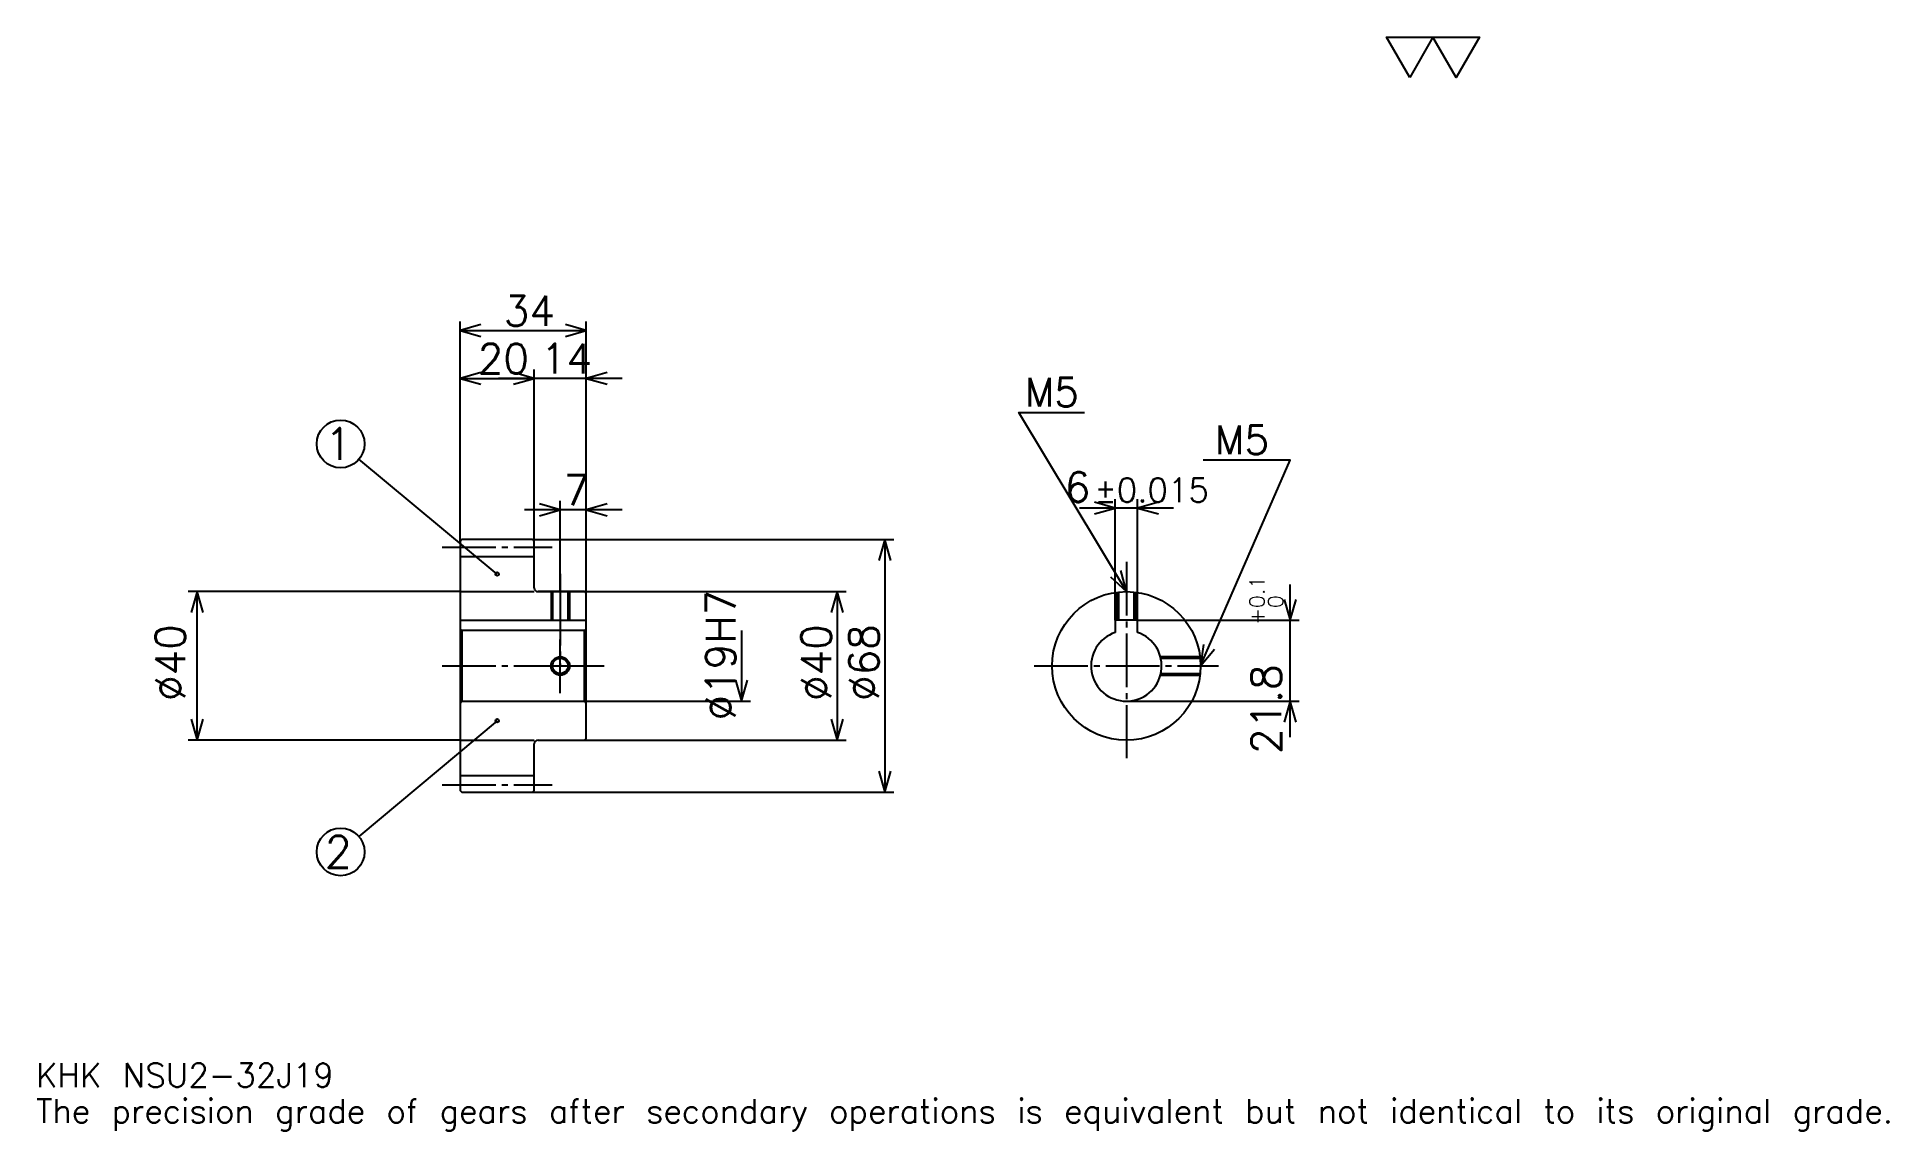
# Model space of a CAD drawing. Extents: x 16 to 515, y 6 to 300.
import ezdxf

# ---------------------------------------------------------------- set-up
doc = ezdxf.new("R2010")
doc.units = 0
doc.linetypes.add('DASHDOT', pattern=[19.304349, 14.478261, -1.608696, 1.608696, -1.608696])
doc.layers.get('0').update_dxf_attribs({"linetype": 'CONTINUOUS'})
doc.layers.add('DASHDOT', color=6, linetype='DASHDOT')
doc.styles.add('KANJI', font='TXT', dxfattribs={"bigfont": 'BIGFONT'})

msp = doc.modelspace()

# ---------------------------------------------------------------- linework, layer by layer
at = {"color": 5}
for p, q in [((130.304352, 165.108688), (130.304352, 223.82608)), ((130.304352, 221.41304), (164.304352, 221.41304)), ((164.304352, 165.108688), (164.304352, 223.82608)), ((150.304352, 165.108688), (150.304352, 210.956512)), ((130.304352, 208.543472), (150.304352, 208.543472)), ((173.956528, 208.543472), (140.652176, 208.543472)), ((140.304352, 155.858688), (103.080757, 186.771545)), ((157.304352, 165.108688), (157.304352, 175.565216)), ((306.782593, 143.408691), (306.782593, 176.043472)), ((312.782593, 143.408691), (312.782593, 176.043472)), ((173.956528, 173.152161), (147.652176, 173.152161)), ((322.434784, 173.630432), (297.130432, 173.630432)), ((130.304352, 164.608688), (130.304352, 165.108688)), ((149.804352, 165.108688), (164.304352, 165.108688)), ((150.304352, 164.608688), (150.304352, 165.108688)), ((157.304352, 151.108688), (157.304352, 165.108688)), ((157.304352, 151.108688), (157.304352, 165.108688)), ((164.304352, 165.108688), (247.152176, 165.108688)), ((164.304352, 150.608688), (164.304352, 165.108688)), ((244.739136, 165.108688), (244.739136, 97.108688)), ((130.304352, 151.108688), (57.108704, 151.108688)), ((59.521744, 111.108688), (59.521744, 151.108688)), ((151.304352, 151.108688), (164.304352, 151.108688)), ((164.304352, 151.108688), (234.282608, 151.108688)), ((231.869568, 151.108688), (231.869568, 111.108688)), ((353.913025, 111.956512), (353.913025, 153.060867)), ((206.130432, 140.608688), (206.130432, 121.608688)), ((312.782593, 143.408691), (356.32608, 143.408691)), ((164.304352, 121.608688), (208.543488, 121.608688)), ((309.782593, 121.608688), (356.32608, 121.608688)), ((140.304352, 116.358688), (103.063461, 85.166565)), ((130.304352, 111.108688), (57.108704, 111.108688)), ((151.304352, 111.108688), (164.304352, 111.108688)), ((164.304352, 111.108688), (234.282608, 111.108688)), ((149.804352, 97.108688), (164.304352, 97.108688)), ((164.304352, 97.108688), (247.152176, 97.108688))]:
    msp.add_line(p, q, dxfattribs=at)
at = {"color": 4}
for p, q in [((130.304352, 160.608688), (150.304352, 160.608688)), ((130.304352, 151.108688), (150.304352, 151.108688)), ((130.304352, 143.408691), (164.304352, 143.408691)), ((130.804352, 140.608688), (130.804352, 121.608688)), ((163.804352, 140.608688), (164.304352, 141.108688)), ((163.804352, 121.608688), (164.304352, 121.108688)), ((130.304352, 111.108688), (150.304352, 111.108688)), ((130.304352, 101.608688), (150.304352, 101.608688))]:
    msp.add_line(p, q, dxfattribs=at)
at = {"color": 7}
msp.add_lwpolyline([(386.086945, 289.565216), (379.813019, 300.440002), (404.908691, 300.440002), (398.634766, 289.565216), (392.36087, 300.440002), (386.086945, 289.565216)], dxfattribs=at)
at = {"color": 5}
for points in [[(135.934784, 223.021729), (130.304352, 221.41304), (135.934784, 219.804352)], [(158.67392, 219.804352), (164.304352, 221.41304), (158.67392, 223.021729)], [(135.934784, 210.152161), (130.304352, 208.543472), (135.934784, 206.934784)], [(144.67392, 206.934784), (150.304352, 208.543472), (144.67392, 210.152161)], [(144.67392, 206.934784), (150.304352, 208.543472), (144.67392, 210.152161)], [(169.934784, 210.152161), (164.304352, 208.543472), (169.934784, 206.934784)], [(309.782593, 151.108688), (280.826111, 199.369568), (298.521729, 199.369568)], [(329.782593, 131.108688), (353.913025, 186.5), (330.426086, 186.5)], [(151.67392, 171.543472), (157.304352, 173.152161), (151.67392, 174.760864)], [(169.934784, 174.760864), (164.304352, 173.152161), (169.934784, 171.543472)], [(301.152161, 172.021729), (306.782593, 173.630432), (301.152161, 175.23912)], [(318.413025, 175.23912), (312.782593, 173.630432), (318.413025, 172.021729)], [(246.347839, 159.478256), (244.739136, 165.108688), (243.130432, 159.478256)], [(305.506348, 155.109085), (309.782593, 151.108688), (308.265198, 156.76442)], [(61.13044, 145.478256), (59.521744, 151.108688), (57.913048, 145.478256)], [(233.478271, 145.478256), (231.869568, 151.108688), (230.260864, 145.478256)], [(352.304352, 149.039124), (353.913025, 143.408691), (355.521729, 149.039124)], [(330.556488, 136.913071), (329.782593, 131.108688), (333.506134, 135.628098)], [(204.521744, 127.23912), (206.130432, 121.608688), (207.739136, 127.23912)], [(355.521729, 115.978256), (353.913025, 121.608688), (352.304352, 115.978256)], [(57.913048, 116.73912), (59.521744, 111.108688), (61.13044, 116.73912)], [(230.260864, 116.73912), (231.869568, 111.108688), (233.478271, 116.73912)], [(243.130432, 102.73912), (244.739136, 97.108688), (246.347839, 102.73912)]]:
    msp.add_lwpolyline(points, dxfattribs=at)
at = {"color": 4}
for points in [[(150.304352, 152.108688), (150.304352, 164.608688), (149.804352, 165.108688), (130.804352, 165.108688), (130.304352, 164.608688), (130.304352, 121.108688)], [(151.304352, 111.108688), (163.804352, 111.108688), (164.304352, 111.608688), (164.304352, 150.608688), (163.804352, 151.108688), (151.304352, 151.108688)], [(154.804352, 151.108688), (154.804352, 143.408691)], [(155.239349, 151.108688), (155.239349, 143.408691)], [(159.369354, 151.108688), (159.369354, 143.408691)], [(159.804352, 151.108688), (159.804352, 143.408691)], [(307.282593, 143.408691), (307.282593, 150.951828)], [(307.71759, 143.408691), (307.71759, 151.001801)], [(311.847595, 143.408691), (311.847595, 151.001801)], [(312.282593, 143.408691), (312.282593, 150.951828)], [(130.304352, 121.108688), (130.804352, 121.608688), (163.804352, 121.608688), (163.804352, 140.608688), (130.804352, 140.608688), (130.304352, 141.108688)], [(312.782593, 140.122559), (312.782593, 143.408691), (306.782593, 143.408691), (306.782593, 140.122559)], [(318.947754, 133.608688), (329.625732, 133.608688)], [(319.055481, 133.173691), (329.67572, 133.173691)], [(318.947754, 128.608688), (329.625732, 128.608688)], [(319.055481, 129.043686), (329.67572, 129.043686)], [(130.304352, 121.108688), (130.304352, 97.608688), (130.804352, 97.108688), (149.804352, 97.108688), (150.304352, 97.608688), (150.304352, 110.108688)]]:
    msp.add_lwpolyline(points, dxfattribs=at)
at = {"color": 5}
for centre, radius in [((98.13044, 190.882599), 6.434783), ((140.304352, 155.858688), 0.482609), ((140.304352, 116.358688), 0.482609), ((98.13044, 81.034775), 6.434783)]:
    msp.add_circle(centre, radius, dxfattribs=at)
at = {"color": 4}
for centre, radius in [((309.782593, 131.108688), 20), ((157.304352, 131.108688), 2.065)]:
    msp.add_circle(centre, radius, dxfattribs=at)
at = {"color": 7}
msp.add_circle((157.304352, 131.108688), 2.5, dxfattribs=at)
at = {"color": 4}
for centre, radius, start, end in [((151.304352, 152.108688), 1, 180, 270), ((309.782593, 131.108688), 9.5, 108.40848033, 71.59151967), ((151.304352, 110.108688), 1, 90, 180)]:
    msp.add_arc(centre, radius, start, end, dxfattribs=at)
at = {"layer": 'DASHDOT', "color": 7}
for p, q in [((125.478264, 163.108688), (155.130432, 163.108688)), ((309.782593, 159.152161), (309.782593, 106.2826)), ((157.304352, 151.108688), (157.304352, 131.108688)), ((125.478264, 131.108688), (169.130432, 131.108688)), ((284.956543, 131.108688), (334.608704, 131.108688)), ((125.478264, 99.108688), (155.130432, 99.108688))]:
    msp.add_line(p, q, dxfattribs=at)
for points in [[(157.304352, 155.934784), (157.304352, 138.582596)], [(157.304352, 123.7826), (157.304352, 138.434769)], [(149.978271, 131.108688), (164.630432, 131.108688)]]:
    msp.add_lwpolyline(points, dxfattribs=at)

# ---------------------------------------------------------------- texts
at = {"color": 7, "style": 'KANJI'}
for s, height, p in [('34', 8.043478, (142.076096, 222.699997)), ('20', 8.043478, (135.076096, 209.830429)), ('14', 8.043478, (152.076096, 209.830429)), ('M5', 7.721739, (282.434784, 200.978256)), ('1', 8.57971, (93.840584, 186.592743)), ('M5', 7.721739, (333.643494, 188.108688)), ('7', 8.043478, (158.190216, 174.439117)), ('6', 8.043478, (293.17926, 175.23912)), ('%%p0.015', 6.434783, (301.141327, 175.23912)), ('2', 8.57971, (93.840584, 76.744919)), ('KHK NSU2-32J19', 6.434783, (16.086956, 17.695652)), ('The precision grade of gears after secondary operations is equivalent but not identical to its original grade.', 6.434783, (16.086956, 8.043478))]:
    msp.add_text(s, height=height, dxfattribs=at).set_placement(p)
for s, height, p in [('%%c19H7', 8.043478, (204.521744, 116.429337)), ('0.1', 4.021739, (346.995667, 146.713562)), ('+', 4.021739, (346.995667, 142.209213)), ('0', 4.021739, (351.982605, 146.713562)), ('%%c40', 8.043478, (56.304352, 121.6576)), ('%%c40', 8.043478, (230.260864, 121.6576)), ('%%c68', 8.043478, (243.130432, 121.6576)), ('21.8', 8.043478, (351.5, 107.393845))]:
    msp.add_text(s, height=height, rotation=90, dxfattribs=at).set_placement(p)

doc.saveas('drawing.dxf')
